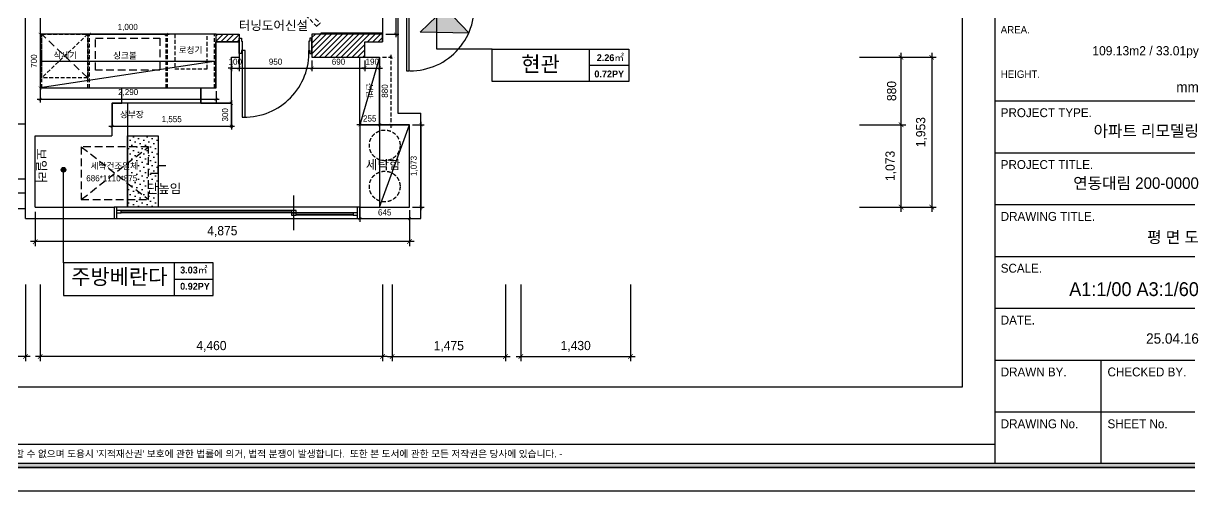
# Model space of a CAD drawing. Header units: inches. Extents: x 3778 to 56227, y -16914 to 35091.
# Drawn here: x 13860 to 29053, y 3795 to 9887 of the extents above; entities that cross this region are included whole.
import ezdxf
from ezdxf.enums import TextEntityAlignment as Align

# ---------------------------------------------------------------- set-up
doc = ezdxf.new("R2010")
doc.units = ezdxf.units.IN
doc.header["$LTSCALE"] = 100
doc.header["$MEASUREMENT"] = 0
doc.header["$PDSIZE"] = 700.071425
doc.linetypes.add('DASHED', pattern=[0.75, 0.5, -0.25])
doc.linetypes.add('DASHEDX2', pattern=[1.5, 1, -0.5])
for name, color, linetype in [('0-ELC TEXT', 7, 'Continuous'), ('03-TEXT', 3, 'Continuous'), ('03-WAL NEW', 3, 'Continuous'), ('04_FUR', 6, 'Continuous'), ('06-FUR', 6, 'Continuous'), ('07-DIM WAL', 5, 'Continuous'), ('CO-DO-FR', 7, 'Continuous'), ('CO-DOOR', 8, 'Continuous'), ('F-SYM', 7, 'Continuous'), ('FORM(YOURNAME)-11', 1, 'Continuous'), ('FORM(YOURNAME)-11 @ 1', 1, 'Continuous'), ('FUR', 8, 'DASHED'), ('RC-LIGHT', 7, 'Continuous'), ('도면층2', 2, 'Continuous'), ('도면층4', 4, 'Continuous'), ('도면층5', 5, 'Continuous'), ('도면층8', 8, 'Continuous')]:
    doc.layers.add(name, color=color, linetype=linetype)
doc.styles.add('HY 울릉도 L', font='')
doc.styles.add('YOURNAME', font='HY울릉도M.TTF')
doc.styles.add('넥슨고딕', font='NEXONLv1GothicBold.ttf')
doc.styles.add('코레일둥고', font='Korail_Round_Gothic_Medium.ttf')
doc.styles.get('HY 울릉도 L').set_extended_font_data('HY울릉도L')
doc.dimstyles.new('40', dxfattribs={"dimscale": 40, "dimtxt": 2, "dimasz": 1, "dimexe": 1, "dimexo": 1, "dimgap": 1, "dimtad": 1, "dimdec": 0, "dimrnd": 0.05, "dimdsep": 46, "dimlunit": 6, "dimtxsty": 'HY 울릉도 L', "dimblk": 'ARCHTICK', "dimcen": 2.5, "dimdle": 1, "dimclrd": 133, "dimclre": 133, "dimclrt": 30, "dimadec": 0, "dimazin": 0, "dimtfac": 1, "dimtdec": 0, "dimtix": 1, "dimtmove": 2, "dimatfit": 3, "dimldrblk": 'ARCHTICK', "dimfxl": 0, "dimlwd": -1, "dimlwe": -1, "dimarcsym": 0})
doc.dimstyles.new('60', dxfattribs={"dimscale": 60, "dimtxt": 2, "dimasz": 1, "dimexe": 1, "dimexo": 1, "dimgap": 1, "dimtad": 1, "dimdec": 0, "dimrnd": 0.05, "dimdsep": 46, "dimlunit": 6, "dimtxsty": 'HY 울릉도 L', "dimblk": 'ARCHTICK', "dimcen": 2.5, "dimdle": 1, "dimclrd": 133, "dimclre": 133, "dimclrt": 30, "dimadec": 0, "dimazin": 0, "dimtfac": 1, "dimtdec": 0, "dimtix": 1, "dimtmove": 2, "dimatfit": 3, "dimldrblk": 'ARCHTICK', "dimfxl": 0, "dimlwd": -1, "dimlwe": -1, "dimarcsym": 0})
pattern_1 = [(45, (0, 0), (-35.35534, 35.35534), [])]

# ---------------------------------------------------------------- blocks, each defined once
blk = doc.blocks.new('FORM-PLAN')
at = {"layer": 'FORM(YOURNAME)-11'}
h = blk.add_hatch(color=256, dxfattribs=at)
h.dxf.hatch_style = 1
h.paths.add_polyline_path([(-71444, 55115), (10556, 55115), (10556, 54915), (-71444, 54915)])
h.paths.add_polyline_path([(-71444, -2085), (10556, -2085), (10556, -2285), (-71444, -2285)])
at = {"layer": 'Defpoints', "color": 158}
for p, q in [((1346, 54915), (1346, -2085)), ((1346, -1285), (-71444, -1285))]:
    blk.add_line(p, q, dxfattribs=at)
for points in [[(-71444, -2285), (10556, -2285), (10556, 55115), (-71444, 55115)], [(-69444, 53115), (-64, 53115), (-64, 1215), (-69444, 1215)]]:
    blk.add_lwpolyline(points, close=True, dxfattribs=at)
at = {"layer": 'FORM(YOURNAME)-11', "color": 14}
for p, q in [((1346, 13651), (10556, 13651)), ((1346, 11398), (10556, 11398)), ((1346, 9146), (10556, 9146)), ((1346, 6893), (10556, 6893)), ((1346, 4641), (10556, 4641)), ((1346, 2388), (10556, 2388)), ((5951, 2388), (5951, -2085)), ((1346, 136), (10556, 136))]:
    blk.add_line(p, q, dxfattribs=at)
at = {"layer": 'FORM(YOURNAME)-11', "color": 250}
blk.add_lwpolyline([(-72444, -3285), (11556, -3285), (11556, 56115), (-72444, 56115)], close=True, dxfattribs=at)
at = {"layer": 'FORM(YOURNAME)-11'}
blk.add_lwpolyline([(-71444, -2085), (10556, -2085), (10556, -2285), (-71444, -2285)], close=True, dxfattribs=at)
at = {"layer": 'FORM(YOURNAME)-11', "color": 251, "style": 'YOURNAME'}
for s, p in [('AREA.', (1603, 16740)), ('HEIGHT.', (1603, 14809))]:
    blk.add_text(s, height=321.8, dxfattribs=at).set_placement(p, align=Align.MIDDLE_LEFT)
at = {"layer": 'FORM(YOURNAME)-11', "color": 14, "style": 'YOURNAME'}
for s, height, p in [('PROJECT TYPE.', 386.14, (1603, 13136)), ('PROJECT TITLE.', 386.14, (1603, 10883)), ('DRAWING TITLE.', 386.14, (1603, 8631)), ('SCALE.', 386.1, (1603, 6378)), ('DATE.', 386.1, (1603, 4126)), ('DRAWN BY.', 386.1, (1603, 1873)), ('CHECKED BY.', 386.14, (6240, 1873)), ('DRAWING No.', 386.14, (1603, -379)), ('SHEET No.', 386.1, (6240, -379))]:
    blk.add_text(s, height=height, dxfattribs=at).set_placement(p, align=Align.MIDDLE_LEFT)
at = {"layer": 'FORM(YOURNAME)-11', "color": 1, "style": 'YOURNAME'}
blk.add_text("- 본 도서는 어떠한 경우에도 무단으로 도용할 수 없으며 도용시 '지적재산권' 보호에 관한 법률에 의거, 법적 분쟁이 발생합니다.  또한 본 도서에 관한 모든 저작권은 당사에 있습니다. -", height=300, dxfattribs=at).set_placement((-32990, -1685), align=Align.MIDDLE_CENTER)
at = {"layer": 'FORM(YOURNAME)-11', "color": 3, "style": 'YOURNAME'}
for tag, height, p in [('1', 450, (9905, 18188)), ('2', 450, (9905, 17544)), ('3', 450, (9905, 16257)), ('4', 450, (9905, 14326)), ('5', 515, (9905, 12009)), ('6', 515, (9905, 9757)), ('7', 515, (9905, 7504)), ('8', 515, (9905, 5252)), ('9', 515, (9905, 2999)), ('10', 515, (5655, 811)), ('11', 515, (9905, 747)), ('12', 515, (5655, -1441)), ('13', 515, (9905, -1441))]:
    blk.add_attdef(tag, text='', height=height, dxfattribs=at).set_placement(p, align=Align.MIDDLE_RIGHT)
blk = doc.blocks.new('*U629')
at = {"layer": 'F-SYM'}
ref = blk.add_blockref('FORM-PLAN', (26111, 4781), dxfattribs=dict(at, xscale=0.3, yscale=0.3, zscale=0.3))
ref.add_attrib('4', 'mm', dxfattribs={"layer": 'FORM(YOURNAME)-11 @ 1', "color": 3, "height": 135, "style": 'YOURNAME'}).set_placement((29173, 9056), align=Align.MIDDLE_RIGHT)
ref.add_attrib('3', '109.13m2 / 33.01py', dxfattribs={"layer": 'FORM(YOURNAME)-11 @ 1', "color": 3, "height": 120, "style": 'YOURNAME'}).set_placement((29173, 9529), align=Align.MIDDLE_RIGHT)
ref.add_attrib('5', '아파트 리모델링', dxfattribs={"layer": 'FORM(YOURNAME)-11 @ 1', "color": 3, "height": 150, "style": 'YOURNAME'}).set_placement((29173, 8485), align=Align.MIDDLE_RIGHT)
ref.add_attrib('6', '연동대림 200-0000', dxfattribs={"layer": 'FORM(YOURNAME)-11 @ 1', "color": 3, "height": 150, "style": 'YOURNAME'}).set_placement((29173, 7804), align=Align.MIDDLE_RIGHT)
ref.add_attrib('7', '평 면 도', dxfattribs={"layer": 'FORM(YOURNAME)-11 @ 1', "color": 3, "height": 150, "style": 'YOURNAME'}).set_placement((29173, 7099), align=Align.MIDDLE_RIGHT)
ref.add_attrib('8', 'A1:1/00 A3:1/60', dxfattribs={"layer": 'FORM(YOURNAME)-11 @ 1', "color": 3, "height": 180, "style": 'YOURNAME'}).set_placement((29173, 6422), align=Align.MIDDLE_RIGHT)
ref.add_attrib('9', '25.04.16', dxfattribs={"layer": 'FORM(YOURNAME)-11 @ 1', "color": 3, "height": 135, "style": 'YOURNAME'}).set_placement((29173, 5779), align=Align.MIDDLE_RIGHT)
blk = doc.blocks.new('FSFF')
at = {"layer": '도면층8'}
blk.add_hatch(color=256, dxfattribs=at).paths.add_polyline_path([(51232, 111), (50908, -201), (51544, -214)])
at = {"layer": '도면층2'}
for p, q in [((45957, 2012), (45957, -928)), ((45766, -2631), (45766, 1812)), ((50417, 657), (50417, -328)), ((50617, 177), (50617, -1258)), ((48247, -928), (48247, -328)), ((48247, -328), (48547, -328)), ((48547, -328), (48547, -528)), ((50187, -328), (50417, -328)), ((50187, -528), (50187, -328)), ((48447, -1128), (48447, -528)), ((48447, -528), (48547, -528)), ((50187, -528), (50377, -528)), ((50377, -1408), (50377, -528)), ((45957, -928), (47020, -928)), ((47020, -1128), (47020, -928)), ((48049, -928), (48247, -928)), ((48049, -1128), (48049, -928)), ((46892, -1128), (47020, -1128)), ((46892, -1128), (46892, -1551)), ((48049, -1128), (48447, -1128)), ((50617, -1258), (50917, -1258)), ((50917, -2631), (50917, -1258)), ((50377, -1408), (50767, -1408)), ((50767, -2481), (50767, -1408)), ((45892, -2481), (45892, -1551)), ((45892, -1551), (46892, -1551)), ((45892, -2481), (46922, -2481)), ((46922, -2481), (46922, -2631)), ((50122, -2481), (50767, -2481)), ((50122, -2481), (50122, -2631)), ((45766, -2631), (46922, -2631)), ((50122, -2631), (50917, -2631))]:
    blk.add_line(p, q, dxfattribs=at)
at = {"layer": '도면층4'}
for p, q in [((50727, 207), (50727, -703)), ((50757, 207), (50757, -702)), ((50727, -703), (50757, -703)), ((45766, -2298), (43666, -2298)), ((45766, -2498), (45766, -2298)), ((49261, -2781), (49261, -2331)), ((43666, -2498), (45766, -2498)), ((50122, -2481), (46922, -2481)), ((46922, -2481), (46922, -2631)), ((46952, -2481), (46952, -2631)), ((47012, -2541), (49231, -2541)), ((49291, -2571), (50032, -2571)), ((50092, -2631), (50092, -2481)), ((50122, -2631), (50122, -2481)), ((46922, -2631), (50122, -2631))]:
    blk.add_line(p, q, dxfattribs=at)
for points in [[(48049, -1128), (47020, -1128), (47020, -928), (48049, -928)], [(46952, -2526), (46952, -2556), (47012, -2556), (47012, -2526)], [(49231, -2526), (49231, -2556), (49291, -2556), (49291, -2526)], [(49231, -2556), (49231, -2586), (49291, -2586), (49291, -2556)], [(50032, -2556), (50032, -2586), (50092, -2586), (50092, -2556)]]:
    blk.add_lwpolyline(points, close=True, dxfattribs=at)
at = {"layer": '도면층5'}
for p, q in [((49231, -2526), (47012, -2526)), ((49231, -2556), (47012, -2556)), ((50032, -2556), (49291, -2556)), ((50032, -2586), (49291, -2586))]:
    blk.add_line(p, q, dxfattribs=at)
blk.add_arc((50780, 127), 831, 266.3562, 5.5291, dxfattribs=at)
at = {"layer": '도면층8'}
blk.add_line((51544, -214), (50908, -201), dxfattribs=at)
blk.add_lwpolyline([(51544, -214), (51232, 111), (50908, -201)], dxfattribs=at)
blk = doc.blocks.new('_ArchTick')
at = {"color": 0, "linetype": 'ByBlock', "const_width": 0.15}
blk.add_lwpolyline([(-0.5, -0.5), (0.5, 0.5)], dxfattribs=at)
blk = doc.blocks.new('*D93')
at = {"layer": '07-DIM WAL', "color": 133}
blk.add_line((14080, 11119), (14080, 9704), dxfattribs=at)
at = {"layer": 'Defpoints', "color": 0}
for p in [(14080, 11079), (14080, 9744), (14080, 9744)]:
    blk.add_point(p, dxfattribs=at)
at = {"layer": '07-DIM WAL', "color": 133, "xscale": 40, "yscale": 40, "zscale": 40}
for p, rotation in [((14080, 11079), 90), ((14080, 9744), 270)]:
    blk.add_blockref('_ArchTick', p, dxfattribs=dict(at, rotation=rotation))
at = {"layer": '07-DIM WAL', "color": 30, "insert": (13992, 10412), "char_height": 80, "attachment_point": 5, "rotation": 90, "style": 'HY 울릉도 L'}
blk.add_mtext('1,335', dxfattribs=at)
blk = doc.blocks.new('*D119')
at = {"layer": '07-DIM WAL', "color": 133}
for p, q in [((20340, 6483), (20340, 5484)), ((21770, 6483), (21770, 5484)), ((20280, 5544), (21830, 5544))]:
    blk.add_line(p, q, dxfattribs=at)
at = {"layer": 'Defpoints', "color": 0}
for p in [(20340, 6543), (21770, 6543), (21770, 5544)]:
    blk.add_point(p, dxfattribs=at)
at = {"layer": '07-DIM WAL', "color": 133, "xscale": 60, "yscale": 60, "zscale": 60, "rotation": 180}
blk.add_blockref('_ArchTick', (20340, 5544), dxfattribs=at)
at = {"layer": '07-DIM WAL', "color": 133, "xscale": 60, "yscale": 60, "zscale": 60}
blk.add_blockref('_ArchTick', (21770, 5544), dxfattribs=at)
at = {"layer": '07-DIM WAL', "color": 30, "insert": (21055, 5676), "char_height": 120, "attachment_point": 5, "style": 'HY 울릉도 L'}
blk.add_mtext('1,430', dxfattribs=at)
blk = doc.blocks.new('*D120')
at = {"layer": '07-DIM WAL', "color": 133}
for p, q in [((14015, 7431), (14015, 6981)), ((18890, 7431), (18890, 6981)), ((18950, 7041), (13955, 7041))]:
    blk.add_line(p, q, dxfattribs=at)
at = {"layer": 'Defpoints', "color": 0}
for p in [(14015, 7491), (18890, 7491), (14015, 7041)]:
    blk.add_point(p, dxfattribs=at)
at = {"layer": '07-DIM WAL', "color": 133, "xscale": 60, "yscale": 60, "zscale": 60, "rotation": 180}
blk.add_blockref('_ArchTick', (14015, 7041), dxfattribs=at)
at = {"layer": '07-DIM WAL', "color": 133, "xscale": 60, "yscale": 60, "zscale": 60}
blk.add_blockref('_ArchTick', (18890, 7041), dxfattribs=at)
at = {"layer": '07-DIM WAL', "color": 30, "insert": (16452, 7173), "char_height": 120, "attachment_point": 5, "style": 'HY 울릉도 L'}
blk.add_mtext('4,875', dxfattribs=at)
blk = doc.blocks.new('*D121')
at = {"layer": '07-DIM WAL', "color": 133}
for p, q in [((14080, 6483), (14080, 5484)), ((18540, 6483), (18540, 5484)), ((18600, 5544), (14020, 5544))]:
    blk.add_line(p, q, dxfattribs=at)
at = {"layer": 'Defpoints', "color": 0}
for p in [(14080, 6543), (18540, 6543), (14080, 5544)]:
    blk.add_point(p, dxfattribs=at)
at = {"layer": '07-DIM WAL', "color": 133, "xscale": 60, "yscale": 60, "zscale": 60, "rotation": 180}
blk.add_blockref('_ArchTick', (14080, 5544), dxfattribs=at)
at = {"layer": '07-DIM WAL', "color": 133, "xscale": 60, "yscale": 60, "zscale": 60}
blk.add_blockref('_ArchTick', (18540, 5544), dxfattribs=at)
at = {"layer": '07-DIM WAL', "color": 30, "insert": (16310, 5676), "char_height": 120, "attachment_point": 5, "style": 'HY 울릉도 L'}
blk.add_mtext('4,460', dxfattribs=at)
blk = doc.blocks.new('*D122')
at = {"layer": '07-DIM WAL', "color": 133}
for p, q in [((18665, 6483), (18665, 5484)), ((20140, 6483), (20140, 5484)), ((18605, 5544), (20200, 5544))]:
    blk.add_line(p, q, dxfattribs=at)
at = {"layer": 'Defpoints', "color": 0}
for p in [(18665, 6543), (20140, 6543), (20140, 5544)]:
    blk.add_point(p, dxfattribs=at)
at = {"layer": '07-DIM WAL', "color": 133, "xscale": 60, "yscale": 60, "zscale": 60, "rotation": 180}
blk.add_blockref('_ArchTick', (18665, 5544), dxfattribs=at)
at = {"layer": '07-DIM WAL', "color": 133, "xscale": 60, "yscale": 60, "zscale": 60}
blk.add_blockref('_ArchTick', (20140, 5544), dxfattribs=at)
at = {"layer": '07-DIM WAL', "color": 30, "insert": (19402, 5675), "char_height": 120, "attachment_point": 5, "style": 'HY 울릉도 L'}
blk.add_mtext('1,475', dxfattribs=at)
blk = doc.blocks.new('*D123')
at = {"layer": '07-DIM WAL', "color": 133}
for p, q in [((11198, 6483), (11198, 5484)), ((13888, 6483), (13888, 5484)), ((13948, 5544), (11138, 5544))]:
    blk.add_line(p, q, dxfattribs=at)
at = {"layer": 'Defpoints', "color": 0}
for p in [(11198, 6543), (13888, 6543), (11198, 5544)]:
    blk.add_point(p, dxfattribs=at)
at = {"layer": '07-DIM WAL', "color": 133, "xscale": 60, "yscale": 60, "zscale": 60, "rotation": 180}
blk.add_blockref('_ArchTick', (11198, 5544), dxfattribs=at)
at = {"layer": '07-DIM WAL', "color": 133, "xscale": 60, "yscale": 60, "zscale": 60}
blk.add_blockref('_ArchTick', (13888, 5544), dxfattribs=at)
at = {"layer": '07-DIM WAL', "color": 30, "insert": (12543, 5676), "char_height": 120, "attachment_point": 5, "style": 'HY 울릉도 L'}
blk.add_mtext('2,690', dxfattribs=at)
blk = doc.blocks.new('*D135')
at = {"layer": '07-DIM WAL', "color": 133}
for p, q in [((24754, 9444), (25753, 9444)), ((25693, 9504), (25693, 7431)), ((24754, 7491), (25753, 7491))]:
    blk.add_line(p, q, dxfattribs=at)
at = {"layer": 'Defpoints', "color": 0}
for p in [(24694, 9444), (24694, 7491), (25693, 7491)]:
    blk.add_point(p, dxfattribs=at)
at = {"layer": '07-DIM WAL', "color": 133, "xscale": 60, "yscale": 60, "zscale": 60}
for p, rotation in [((25693, 9444), 90), ((25693, 7491), 270)]:
    blk.add_blockref('_ArchTick', p, dxfattribs=dict(at, rotation=rotation))
at = {"layer": '07-DIM WAL', "color": 30, "insert": (25561, 8468), "char_height": 120, "attachment_point": 5, "rotation": 90, "style": 'HY 울릉도 L'}
blk.add_mtext('1,953', dxfattribs=at)
blk = doc.blocks.new('*D136')
at = {"layer": '07-DIM WAL', "color": 133}
for p, q in [((24754, 8564), (25354, 8564)), ((25294, 7431), (25294, 8624)), ((24754, 7491), (25354, 7491))]:
    blk.add_line(p, q, dxfattribs=at)
at = {"layer": 'Defpoints', "color": 0}
for p in [(24694, 8564), (25294, 8564), (24694, 7491)]:
    blk.add_point(p, dxfattribs=at)
at = {"layer": '07-DIM WAL', "color": 133, "xscale": 60, "yscale": 60, "zscale": 60}
for p, rotation in [((25294, 8564), 90), ((25294, 7491), 270)]:
    blk.add_blockref('_ArchTick', p, dxfattribs=dict(at, rotation=rotation))
at = {"layer": '07-DIM WAL', "color": 30, "insert": (25162, 8028), "char_height": 120, "attachment_point": 5, "rotation": 90, "style": 'HY 울릉도 L'}
blk.add_mtext('1,073', dxfattribs=at)
blk = doc.blocks.new('*D137')
at = {"layer": '07-DIM WAL', "color": 133}
for p, q in [((24754, 9444), (25354, 9444)), ((25294, 8504), (25294, 9504)), ((24754, 8564), (25354, 8564))]:
    blk.add_line(p, q, dxfattribs=at)
at = {"layer": 'Defpoints', "color": 0}
for p in [(24694, 9444), (25294, 9444), (24694, 8564)]:
    blk.add_point(p, dxfattribs=at)
at = {"layer": '07-DIM WAL', "color": 133, "xscale": 60, "yscale": 60, "zscale": 60}
for p, rotation in [((25294, 9444), 90), ((25294, 8564), 270)]:
    blk.add_blockref('_ArchTick', p, dxfattribs=dict(at, rotation=rotation))
at = {"layer": '07-DIM WAL', "color": 30, "insert": (25171, 9004), "char_height": 120, "attachment_point": 5, "rotation": 90, "style": 'HY 울릉도 L'}
blk.add_mtext('880', dxfattribs=at)
blk = doc.blocks.new('*D473')
at = {"layer": '07-DIM WAL', "color": 133}
for p, q in [((16670, 9454), (16670, 9264)), ((16570, 9304), (16530, 9304)), ((16570, 9404), (16570, 9264)), ((16570, 9304), (16670, 9304)), ((16670, 9304), (16710, 9304))]:
    blk.add_line(p, q, dxfattribs=at)
at = {"layer": 'Defpoints', "color": 0}
for p in [(16570, 9444), (16670, 9494), (16670, 9304)]:
    blk.add_point(p, dxfattribs=at)
at = {"layer": '07-DIM WAL', "color": 133, "xscale": 40, "yscale": 40, "zscale": 40}
blk.add_blockref('_ArchTick', (16570, 9304), dxfattribs=at)
at = {"layer": '07-DIM WAL', "color": 133, "xscale": 40, "yscale": 40, "zscale": 40, "rotation": 180}
blk.add_blockref('_ArchTick', (16670, 9304), dxfattribs=at)
at = {"layer": '07-DIM WAL', "color": 30, "insert": (16620, 9386), "char_height": 80, "attachment_point": 5, "style": 'HY 울릉도 L'}
blk.add_mtext('100', dxfattribs=at)
blk = doc.blocks.new('*D474')
at = {"layer": '07-DIM WAL', "color": 133}
for p, q in [((16630, 9304), (17660, 9304)), ((16670, 9404), (16670, 9264)), ((17620, 9404), (17620, 9264))]:
    blk.add_line(p, q, dxfattribs=at)
at = {"layer": 'Defpoints', "color": 0}
for p in [(16670, 9444), (17620, 9444), (17620, 9304)]:
    blk.add_point(p, dxfattribs=at)
at = {"layer": '07-DIM WAL', "color": 133, "xscale": 40, "yscale": 40, "zscale": 40, "rotation": 180}
blk.add_blockref('_ArchTick', (16670, 9304), dxfattribs=at)
at = {"layer": '07-DIM WAL', "color": 133, "xscale": 40, "yscale": 40, "zscale": 40}
blk.add_blockref('_ArchTick', (17620, 9304), dxfattribs=at)
at = {"layer": '07-DIM WAL', "color": 30, "insert": (17145, 9386), "char_height": 80, "attachment_point": 5, "style": 'HY 울릉도 L'}
blk.add_mtext('950', dxfattribs=at)
blk = doc.blocks.new('*D475')
at = {"layer": '07-DIM WAL', "color": 133}
for p, q in [((17580, 9304), (18350, 9304)), ((17620, 9404), (17620, 9264)), ((18310, 9404), (18310, 9264))]:
    blk.add_line(p, q, dxfattribs=at)
at = {"layer": 'Defpoints', "color": 0}
for p in [(17620, 9444), (18310, 9444), (18310, 9304)]:
    blk.add_point(p, dxfattribs=at)
at = {"layer": '07-DIM WAL', "color": 133, "xscale": 40, "yscale": 40, "zscale": 40, "rotation": 180}
blk.add_blockref('_ArchTick', (17620, 9304), dxfattribs=at)
at = {"layer": '07-DIM WAL', "color": 133, "xscale": 40, "yscale": 40, "zscale": 40}
blk.add_blockref('_ArchTick', (18310, 9304), dxfattribs=at)
at = {"layer": '07-DIM WAL', "color": 30, "insert": (17965, 9386), "char_height": 80, "attachment_point": 5, "style": 'HY 울릉도 L'}
blk.add_mtext('690', dxfattribs=at)
blk = doc.blocks.new('*D476')
at = {"layer": '07-DIM WAL', "color": 133}
for p, q in [((18310, 9304), (18270, 9304)), ((18310, 9404), (18310, 9264)), ((18310, 9304), (18500, 9304)), ((18500, 9404), (18500, 9264)), ((18500, 9304), (18540, 9304))]:
    blk.add_line(p, q, dxfattribs=at)
at = {"layer": 'Defpoints', "color": 0}
for p in [(18310, 9444), (18500, 9444), (18500, 9304)]:
    blk.add_point(p, dxfattribs=at)
at = {"layer": '07-DIM WAL', "color": 133, "xscale": 40, "yscale": 40, "zscale": 40}
blk.add_blockref('_ArchTick', (18310, 9304), dxfattribs=at)
at = {"layer": '07-DIM WAL', "color": 133, "xscale": 40, "yscale": 40, "zscale": 40, "rotation": 180}
blk.add_blockref('_ArchTick', (18500, 9304), dxfattribs=at)
at = {"layer": '07-DIM WAL', "color": 30, "insert": (18405, 9386), "char_height": 80, "attachment_point": 5, "style": 'HY 울릉도 L'}
blk.add_mtext('190', dxfattribs=at)
blk = doc.blocks.new('*D477')
at = {"layer": '07-DIM WAL', "color": 133}
for p, q in [((18245, 8564), (18205, 8564)), ((18245, 8564), (18500, 8564)), ((18500, 8564), (18540, 8564))]:
    blk.add_line(p, q, dxfattribs=at)
at = {"layer": 'Defpoints', "color": 0}
for p in [(18245, 8564), (18500, 8564), (18500, 8564)]:
    blk.add_point(p, dxfattribs=at)
at = {"layer": '07-DIM WAL', "color": 133, "xscale": 40, "yscale": 40, "zscale": 40}
blk.add_blockref('_ArchTick', (18245, 8564), dxfattribs=at)
at = {"layer": '07-DIM WAL', "color": 133, "xscale": 40, "yscale": 40, "zscale": 40, "rotation": 180}
blk.add_blockref('_ArchTick', (18500, 8564), dxfattribs=at)
at = {"layer": '07-DIM WAL', "color": 30, "insert": (18372, 8646), "char_height": 80, "attachment_point": 5, "style": 'HY 울릉도 L'}
blk.add_mtext('255', dxfattribs=at)
blk = doc.blocks.new('*D478')
at = {"layer": '07-DIM WAL', "color": 133}
for p, q in [((18245, 7451), (18245, 7301)), ((18890, 7451), (18890, 7301)), ((18205, 7341), (18930, 7341))]:
    blk.add_line(p, q, dxfattribs=at)
at = {"layer": 'Defpoints', "color": 0}
for p in [(18245, 7491), (18890, 7491), (18890, 7341)]:
    blk.add_point(p, dxfattribs=at)
at = {"layer": '07-DIM WAL', "color": 133, "xscale": 40, "yscale": 40, "zscale": 40, "rotation": 180}
blk.add_blockref('_ArchTick', (18245, 7341), dxfattribs=at)
at = {"layer": '07-DIM WAL', "color": 133, "xscale": 40, "yscale": 40, "zscale": 40}
blk.add_blockref('_ArchTick', (18890, 7341), dxfattribs=at)
at = {"layer": '07-DIM WAL', "color": 30, "insert": (18567, 7422), "char_height": 80, "attachment_point": 5, "style": 'HY 울릉도 L'}
blk.add_mtext('645', dxfattribs=at)
blk = doc.blocks.new('*D479')
at = {"layer": '07-DIM WAL', "color": 133}
for p, q in [((18930, 8564), (19080, 8564)), ((19040, 7451), (19040, 8604)), ((18930, 7491), (19080, 7491))]:
    blk.add_line(p, q, dxfattribs=at)
at = {"layer": 'Defpoints', "color": 0}
for p in [(18890, 8564), (19040, 8564), (18890, 7491)]:
    blk.add_point(p, dxfattribs=at)
at = {"layer": '07-DIM WAL', "color": 133, "xscale": 40, "yscale": 40, "zscale": 40}
for p, rotation in [((19040, 8564), 90), ((19040, 7491), 270)]:
    blk.add_blockref('_ArchTick', p, dxfattribs=dict(at, rotation=rotation))
at = {"layer": '07-DIM WAL', "color": 30, "insert": (18952, 8028), "char_height": 80, "attachment_point": 5, "rotation": 90, "style": 'HY 울릉도 L'}
blk.add_mtext('1,073', dxfattribs=at)
blk = doc.blocks.new('*D480')
at = {"layer": 'Defpoints', "color": 0}
for p in [(18500, 9444), (18651, 9444), (18500, 8564)]:
    blk.add_point(p, dxfattribs=at)
at = {"layer": 'FUR', "color": 133}
for p, q in [((18540, 9444), (18691, 9444)), ((18651, 8524), (18651, 9484)), ((18540, 8564), (18691, 8564))]:
    blk.add_line(p, q, dxfattribs=at)
at = {"layer": 'FUR', "color": 133, "xscale": 40, "yscale": 40, "zscale": 40}
for p, rotation in [((18651, 9444), 90), ((18651, 8564), 270)]:
    blk.add_blockref('_ArchTick', p, dxfattribs=dict(at, rotation=rotation))
at = {"layer": 'FUR', "color": 30, "insert": (18569, 9004), "char_height": 80, "attachment_point": 5, "rotation": 90, "style": 'HY 울릉도 L'}
blk.add_mtext('880', dxfattribs=at)
blk = doc.blocks.new('*D481')
at = {"layer": '07-DIM WAL', "color": 133}
blk.add_line((14080, 9784), (14080, 9004), dxfattribs=at)
at = {"layer": 'Defpoints', "color": 0}
for p in [(14080, 9744), (14080, 9044), (14080, 9044)]:
    blk.add_point(p, dxfattribs=at)
at = {"layer": '07-DIM WAL', "color": 133, "xscale": 40, "yscale": 40, "zscale": 40}
for p, rotation in [((14080, 9744), 90), ((14080, 9044), 270)]:
    blk.add_blockref('_ArchTick', p, dxfattribs=dict(at, rotation=rotation))
at = {"layer": '07-DIM WAL', "color": 30, "insert": (13998, 9394), "char_height": 80, "attachment_point": 5, "rotation": 90, "style": 'HY 울릉도 L'}
blk.add_mtext('700', dxfattribs=at)
blk = doc.blocks.new('*D482')
at = {"layer": '07-DIM WAL', "color": 133}
for p, q in [((14080, 9004), (14080, 8856)), ((16370, 9004), (16370, 8856)), ((14040, 8896), (16410, 8896))]:
    blk.add_line(p, q, dxfattribs=at)
at = {"layer": 'Defpoints', "color": 0}
for p in [(14080, 9044), (16370, 9044), (16370, 8896)]:
    blk.add_point(p, dxfattribs=at)
at = {"layer": '07-DIM WAL', "color": 133, "xscale": 40, "yscale": 40, "zscale": 40, "rotation": 180}
blk.add_blockref('_ArchTick', (14080, 8896), dxfattribs=at)
at = {"layer": '07-DIM WAL', "color": 133, "xscale": 40, "yscale": 40, "zscale": 40}
blk.add_blockref('_ArchTick', (16370, 8896), dxfattribs=at)
at = {"layer": '07-DIM WAL', "color": 30, "insert": (15225, 8984), "char_height": 80, "attachment_point": 5, "style": 'HY 울릉도 L'}
blk.add_mtext('2,290', dxfattribs=at)
blk = doc.blocks.new('*D489')
at = {"layer": '07-DIM WAL', "color": 133}
blk.add_line((16570, 8884), (16570, 8504), dxfattribs=at)
at = {"layer": 'Defpoints', "color": 0}
for p in [(16570, 8844), (16570, 8544), (16570, 8544)]:
    blk.add_point(p, dxfattribs=at)
at = {"layer": '07-DIM WAL', "color": 133, "xscale": 40, "yscale": 40, "zscale": 40}
for p, rotation in [((16570, 8844), 90), ((16570, 8544), 270)]:
    blk.add_blockref('_ArchTick', p, dxfattribs=dict(at, rotation=rotation))
at = {"layer": '07-DIM WAL', "color": 30, "insert": (16488, 8694), "char_height": 80, "attachment_point": 5, "rotation": 90, "style": 'HY 울릉도 L'}
blk.add_mtext('300', dxfattribs=at)
blk = doc.blocks.new('*D490')
at = {"layer": '07-DIM WAL', "color": 133}
blk.add_line((16610, 8544), (14975, 8544), dxfattribs=at)
at = {"layer": 'Defpoints', "color": 0}
for p in [(15015, 8544), (15015, 8544), (16570, 8544)]:
    blk.add_point(p, dxfattribs=at)
at = {"layer": '07-DIM WAL', "color": 133, "xscale": 40, "yscale": 40, "zscale": 40, "rotation": 180}
blk.add_blockref('_ArchTick', (15015, 8544), dxfattribs=at)
at = {"layer": '07-DIM WAL', "color": 133, "xscale": 40, "yscale": 40, "zscale": 40}
blk.add_blockref('_ArchTick', (16570, 8544), dxfattribs=at)
at = {"layer": '07-DIM WAL', "color": 30, "insert": (15792, 8631), "char_height": 80, "attachment_point": 5, "style": 'HY 울릉도 L'}
blk.add_mtext('1,555', dxfattribs=at)
blk = doc.blocks.new('*D493')
at = {"layer": '07-DIM WAL', "color": 133}
for p, q in [((18580, 10944), (18751, 10944)), ((18711, 10984), (18711, 9704)), ((18580, 9744), (18751, 9744))]:
    blk.add_line(p, q, dxfattribs=at)
at = {"layer": 'Defpoints', "color": 0}
for p in [(18540, 10944), (18540, 9744), (18711, 9744)]:
    blk.add_point(p, dxfattribs=at)
at = {"layer": '07-DIM WAL', "color": 133, "xscale": 40, "yscale": 40, "zscale": 40}
for p, rotation in [((18711, 10944), 90), ((18711, 9744), 270)]:
    blk.add_blockref('_ArchTick', p, dxfattribs=dict(at, rotation=rotation))
at = {"layer": '07-DIM WAL', "color": 30, "insert": (18623, 10344), "char_height": 80, "attachment_point": 5, "rotation": 90, "style": 'HY 울릉도 L'}
blk.add_mtext('1,200', dxfattribs=at)
blk = doc.blocks.new('*D625')
at = {"layer": '07-DIM WAL', "color": 133}
blk.add_line((14680, 9744), (15760, 9744), dxfattribs=at)
at = {"layer": 'Defpoints', "color": 0}
for p in [(14720, 9744), (15720, 9744), (15720, 9744)]:
    blk.add_point(p, dxfattribs=at)
at = {"layer": '07-DIM WAL', "color": 133, "xscale": 40, "yscale": 40, "zscale": 40, "rotation": 180}
blk.add_blockref('_ArchTick', (14720, 9744), dxfattribs=at)
at = {"layer": '07-DIM WAL', "color": 133, "xscale": 40, "yscale": 40, "zscale": 40}
blk.add_blockref('_ArchTick', (15720, 9744), dxfattribs=at)
at = {"layer": '07-DIM WAL', "color": 30, "insert": (15220, 9832), "char_height": 80, "attachment_point": 5, "style": 'HY 울릉도 L'}
blk.add_mtext('1,000', dxfattribs=at)

msp = doc.modelspace()

# ---------------------------------------------------------------- hatches: boundary and pattern name
at = {"layer": '0-ELC TEXT'}
h = msp.add_hatch(color=256, dxfattribs=at)
h.dxf.hatch_style = 1
edge = h.paths.add_edge_path()
edge.add_arc((14382.8, 7977.8), 30, 0, 360)
at = {"layer": '03-WAL NEW'}
h = msp.add_hatch(dxfattribs=at)
h.set_pattern_fill('_USER', color=8, scale=50, angle=45, pattern_type=0)
h.set_pattern_definition(pattern_1)
h.paths.add_polyline_path([(16369.8, 9744.4), (16669.8, 9744.4), (16669.8, 9644.4), (16369.8, 9644.4)])
h = msp.add_hatch(dxfattribs=at)
h.set_pattern_fill('_USER', color=8, scale=50, angle=45, pattern_type=0)
h.set_pattern_definition(pattern_1)
h.paths.add_polyline_path([(18539.8, 9744.4), (17619.8, 9744.4), (17619.8, 9444.4), (18309.8, 9444.4), (18309.8, 9644.4), (18539.8, 9644.4)])
h = msp.add_hatch(dxfattribs=at)
h.set_pattern_fill('DOTS', color=8, scale=1000, angle=45)
h.set_pattern_definition([(45, (197927.706, 190951.696), (-22.097087, 66.29126), [0, -62.5])])
h.paths.add_polyline_path([(15214.8, 8421.4), (15614.8, 8421.4), (15614.8, 7491.4), (15214.8, 7491.4)])

# ---------------------------------------------------------------- linework, layer by layer
at = {"layer": '0-ELC TEXT'}
for p, q in [((21236.5, 9127.2), (21236.5, 9551.8)), ((21236.5, 9339.5), (21746.1, 9339.5)), ((14382.8, 6764.1), (14382.8, 7977.8)), ((15825.1, 6764.1), (15825.1, 6339.6)), ((15825.1, 6551.9), (16334.7, 6551.9))]:
    msp.add_line(p, q, dxfattribs=at)
msp.add_lwpolyline([(19967.8, 9551.8), (19244.7, 9551.8), (19244.7, 10587.4)], dxfattribs=at)
for points in [[(19967.8, 9551.8), (21746.1, 9551.8), (21746.1, 9127.2), (19967.8, 9127.2)], [(14382.8, 6339.6), (16334.7, 6339.6), (16334.7, 6764.1), (14382.8, 6764.1)]]:
    msp.add_lwpolyline(points, close=True, dxfattribs=at)
msp.add_circle((14382.8, 7977.8), 30, dxfattribs=at)
at = {"layer": '03-WAL NEW', "color": 7}
msp.add_line((15214.8, 8844.4), (15214.8, 7491.4), dxfattribs=at)
at = {"layer": '03-WAL NEW'}
for points in [[(16369.8, 9744.4), (16669.8, 9744.4), (16669.8, 9644.4), (16369.8, 9644.4)], [(15214.8, 8421.4), (15614.8, 8421.4), (15614.8, 7491.4), (15214.8, 7491.4)]]:
    msp.add_lwpolyline(points, close=True, dxfattribs=at)
for points in [[(18539.8, 9744.4), (17619.8, 9744.4), (17619.8, 9444.4), (18309.8, 9444.4), (18309.8, 9644.4), (18539.8, 9644.4), (18539.8, 9744.4)], [(15514.8, 7933.9), (15614.8, 7933.9), (15614.8, 8033.9), (15714.8, 8033.9)]]:
    msp.add_lwpolyline(points, dxfattribs=at)
at = {"layer": '04_FUR'}
msp.add_line((18499.8, 9444.4), (18244.8, 8564.4), dxfattribs=at)
for points in [[(16369.8, 9744.4), (14079.8, 9744.4), (14079.8, 9044.4), (16369.8, 9044.4)], [(17739.8, 9764.4), (18539.8, 9764.4), (18539.8, 9744.4), (17739.8, 9744.4)], [(18499.8, 8564.4), (18244.8, 8564.4), (18244.8, 9444.4), (18499.8, 9444.4)], [(18889.8, 8564.4), (18244.8, 8564.4), (18244.8, 7491.4), (18889.8, 7491.4)]]:
    msp.add_lwpolyline(points, close=True, dxfattribs=at)
for points in [[(14079.8, 9394.4), (16369.8, 9394.4), (14079.8, 9044.4)], [(16569.8, 8844.4), (15014.8, 8844.4), (15014.8, 8544.4), (16569.8, 8544.4), (16569.8, 8844.4)], [(18499.8, 8564.4), (18499.8, 7491.4), (18889.8, 8564.4)]]:
    msp.add_lwpolyline(points, dxfattribs=at)
at = {"layer": '06-FUR', "color": 8, "linetype": 'DASHEDX2'}
msp.add_line((14697.8, 9177.4), (14099.8, 9744.4), dxfattribs=at)
at = {"layer": '06-FUR', "color": 7, "linetype": 'DASHEDX2'}
for p, q in [((14614.8, 7590.9), (15489.8, 8276.9)), ((14614.8, 8276.9), (15489.8, 7590.9))]:
    msp.add_line(p, q, dxfattribs=at)
for points in [[(15639.8, 9274.4), (14799.8, 9274.4), (14799.8, 9694.4), (15639.8, 9694.4)], [(14614.8, 8276.9), (14614.8, 7590.9), (15489.8, 7590.9), (15489.8, 8276.9)]]:
    msp.add_lwpolyline(points, close=True, dxfattribs=at)
at = {"layer": 'CO-DO-FR'}
for points in [[(16669.8, 9494.4), (16669.8, 9694.4), (16699.8, 9694.4), (16699.8, 9654.4), (16709.8, 9654.4), (16709.8, 9534.4), (16699.8, 9534.4), (16699.8, 9494.4), (16669.8, 9494.4)], [(17619.8, 9494.4), (17619.8, 9694.4), (17589.8, 9694.4), (17589.8, 9654.4), (17579.8, 9654.4), (17579.8, 9534.4), (17589.8, 9534.4), (17589.8, 9494.4), (17619.8, 9494.4)]]:
    msp.add_lwpolyline(points, close=True, dxfattribs=at)
at = {"layer": 'CO-DOOR'}
msp.add_lwpolyline([(16749.8, 8664.4), (16749.8, 9534.4), (16709.8, 9534.4), (16709.8, 8664.4)], close=True, dxfattribs=at)
msp.add_arc((16739.8, 9504.9), 840.5, 269.31831, 2.01409, dxfattribs=at)
at = {"layer": 'FUR'}
for p, q in [((14697.8, 9744.4), (14099.8, 9177.4)), ((14099.8, 9044.4), (14099.8, 9744.4)), ((14699.8, 9044.4), (14699.8, 9744.4)), ((14719.8, 9044.4), (14719.8, 9744.4)), ((15719.8, 9044.4), (15719.8, 9744.4)), ((15739.8, 9044.4), (15739.8, 9744.4)), ((16349.8, 9044.4), (16349.8, 9744.4))]:
    msp.add_line(p, q, dxfattribs=at)
msp.add_lwpolyline([(17682.4, 9846), (17359.9, 10168.5), (17402.4, 10210.9), (17724.8, 9888.4), (17682.4, 9846)], dxfattribs=at)
for points in [[(14697.8, 9177.4), (14099.8, 9177.4), (14099.8, 9744.4), (14697.8, 9744.4)], [(15834.8, 9294.4), (16254.8, 9294.4), (16254.8, 9744.4), (15834.8, 9744.4)]]:
    msp.add_lwpolyline(points, close=True, dxfattribs=at)
for centre in [(18567.3, 8296.2), (18567.3, 7759.7)]:
    msp.add_circle(centre, 200, dxfattribs=at)
at = {"layer": 'RC-LIGHT'}
for points in [[(13888.3, 8574.4), (11198.3, 8574.4)], [(13888.3, 7854.4), (11198.3, 7854.4)]]:
    msp.add_lwpolyline(points, dxfattribs=at)

# ---------------------------------------------------------------- block references
at = {"layer": '07-DIM WAL'}
for name, p in [('*U629', (0, 0)), ('FSFF', (-31877.6, 9972))]:
    msp.add_blockref(name, p, dxfattribs=at)

# ---------------------------------------------------------------- texts
at = {"layer": '0-ELC TEXT', "style": '코레일둥고'}
for s, p in [('터닝도어신설', (16665.5, 9799.2)), ('세탁함', (18321.3, 7984.4)), ('단높임', (15465.3, 7673))]:
    msp.add_text(s, height=120, dxfattribs=at).set_placement(p)
msp.add_text('보일러', height=120, rotation=270, dxfattribs=at).set_placement((14035.2, 8255.5))
at = {"layer": '03-TEXT'}
for s, height, style, p in [('현관', 200, '코레일둥고', (20596.9, 9256.2)), ('2.26㎡', 90, '넥슨고딕', (21507.3, 9393.6)), ('0.72PY', 90, '넥슨고딕', (21491.9, 9181.4)), ('주방베란다', 200, '코레일둥고', (15109.9, 6483.1)), ('3.03㎡', 90, '넥슨고딕', (16080.5, 6626.3)), ('0.92PY', 90, '넥슨고딕', (16095.9, 6414.1))]:
    msp.add_text(s, height=height, dxfattribs=dict(at, style=style)).set_placement(p, align=Align.CENTER)
at = {"layer": '06-FUR', "color": 7, "linetype": 'DASHEDX2', "style": '코레일둥고'}
for s, p in [('로청기', (15882.8, 9499)), ('식세기', (14250.5, 9429.9)), ('싱크볼', (15028.2, 9426.9)), ('상부장', (15119.3, 8658.4)), ('세탁건조일체', (14736.6, 7988.5)), ('686*1110*875', (14679.5, 7827.2))]:
    msp.add_text(s, height=80, dxfattribs=at).set_placement(p)
msp.add_text('선반', height=80, rotation=270, dxfattribs=at).set_placement((18328.5, 9111.6))

# ---------------------------------------------------------------- dimensions: what is measured, and where the dimension line sits
at = {"layer": '07-DIM WAL'}
dim = msp.add_linear_dim(base=(14079.8, 9744.4), p1=(14079.8, 11079.4), p2=(14079.8, 9744.4), angle=90, dimstyle='40', override={"dimfxl": 1.25}, dxfattribs=at)
dim.commit()
dim.dimension.update_dxf_attribs({"geometry": '*D93', "text_midpoint": (13991.8, 10411.9)})
for base, p1, p2, dimstyle, picture, middle in [((18711.1, 9744.4), (18539.8, 10944.4), (18539.8, 9744.4), '40', '*D493', (18623.1, 10344.4)), ((14079.8, 9044.4), (14079.8, 9744.4), (14079.8, 9044.4), '40', '*D481', (13998.1, 9394.4)), ((25692.8, 7491.4), (24693.8, 9444.4), (24693.8, 7491.4), '60', '*D135', (25560.8, 8467.9)), ((25293.8, 9444.4), (24693.8, 8564.4), (24693.8, 9444.4), '60', '*D137', (25171.2, 9004.4)), ((16569.8, 8544.4), (16569.8, 8844.4), (16569.8, 8544.4), '40', '*D489', (16488, 8694.4)), ((19039.8, 8564.4), (18889.8, 7491.4), (18889.8, 8564.4), '40', '*D479', (18951.8, 8027.9)), ((25293.8, 8564.4), (24693.8, 7491.4), (24693.8, 8564.4), '60', '*D136', (25161.8, 8027.9))]:
    dim = msp.add_linear_dim(base=base, p1=p1, p2=p2, angle=90, dimstyle=dimstyle, dxfattribs=at)
    dim.commit()
    dim.dimension.update_dxf_attribs({"geometry": picture, "text_midpoint": middle})
for base, p1, p2, picture, middle in [((15719.8, 9744.4), (14719.8, 9744.4), (15719.8, 9744.4), '*D625', (15219.8, 9832.4)), ((16669.8, 9304.2), (16569.8, 9444.4), (16669.8, 9494.4), '*D473', (16619.8, 9385.8)), ((17619.8, 9304.2), (16669.8, 9444.4), (17619.8, 9444.4), '*D474', (17144.8, 9386)), ((18309.8, 9304.2), (17619.8, 9444.4), (18309.8, 9444.4), '*D475', (17964.8, 9385.9)), ((18499.8, 9304.2), (18309.8, 9444.4), (18499.8, 9444.4), '*D476', (18404.8, 9385.9))]:
    dim = msp.add_linear_dim(base=base, p1=p1, p2=p2, dimstyle='40', override={"dimfxl": 1.25}, dxfattribs=at)
    dim.commit()
    dim.dimension.update_dxf_attribs({"geometry": picture, "text_midpoint": middle})
for base, p1, p2, dimstyle, picture, middle in [((16369.8, 8895.8), (14079.8, 9044.4), (16369.8, 9044.4), '40', '*D482', (15224.8, 8983.7)), ((15014.8, 8544.4), (16569.8, 8544.4), (15014.8, 8544.4), '40', '*D490', (15792.3, 8631.5)), ((18499.8, 8564.4), (18244.8, 8564.4), (18499.8, 8564.4), '40', '*D477', (18372.3, 8646.2)), ((14014.8, 7041.4), (18889.8, 7491.4), (14014.8, 7491.4), '60', '*D120', (16452.3, 7173.3)), ((18889.8, 7341.4), (18244.8, 7491.4), (18889.8, 7491.4), '40', '*D478', (18567.3, 7422.3)), ((11198.3, 5544.4), (13888.3, 6543.4), (11198.3, 6543.4), '60', '*D123', (12543.3, 5676.4)), ((14079.8, 5544.4), (18539.8, 6543.4), (14079.8, 6543.4), '60', '*D121', (16309.8, 5676.3)), ((20139.8, 5544.4), (18664.8, 6543.4), (20139.8, 6543.4), '60', '*D122', (19402.3, 5675)), ((21769.8, 5544.4), (20339.8, 6543.4), (21769.8, 6543.4), '60', '*D119', (21054.8, 5676.4))]:
    dim = msp.add_linear_dim(base=base, p1=p1, p2=p2, dimstyle=dimstyle, dxfattribs=at)
    dim.commit()
    dim.dimension.update_dxf_attribs({"geometry": picture, "text_midpoint": middle})
at = {"layer": 'FUR'}
dim = msp.add_linear_dim(base=(18651.1, 9444.4), p1=(18499.8, 8564.4), p2=(18499.8, 9444.4), angle=90, dimstyle='40', dxfattribs=at)
dim.commit()
dim.dimension.update_dxf_attribs({"geometry": '*D480', "text_midpoint": (18569.3, 9004.4)})

doc.saveas('drawing.dxf')
